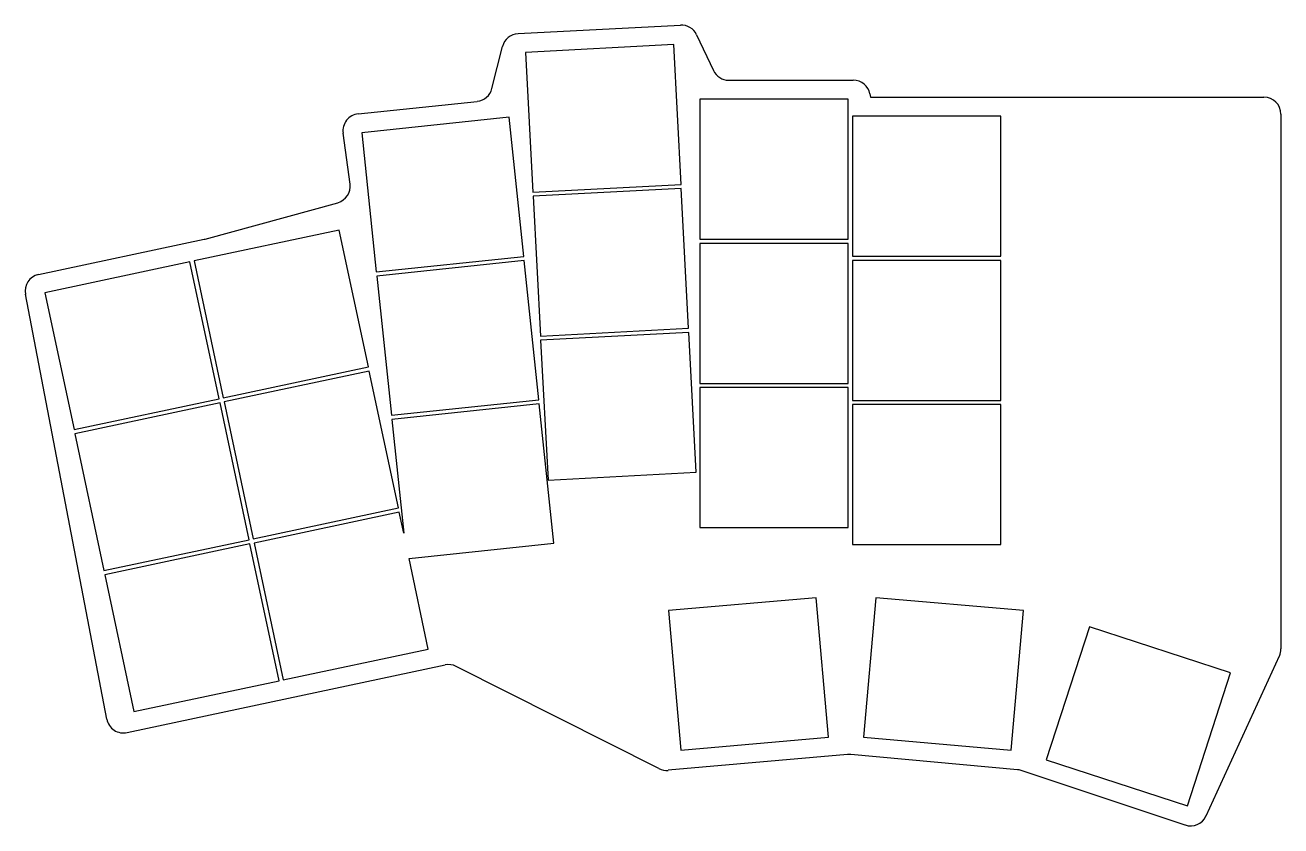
# Model space of a CAD drawing. Header units: millimetres. Extents: x 130 to 278, y -173 to -79.
import ezdxf

# ---------------------------------------------------------------- set-up
doc = ezdxf.new("R2010")
doc.units = ezdxf.units.MM

msp = doc.modelspace()

# ---------------------------------------------------------------- linework, layer by layer
for p, q in [((188.47, -79.95), (207.62, -78.95)), ((185.39, -86.43), (186.63, -81.46)), ((206.83, -81.24), (189.35, -82.16)), ((207.69, -97.72), (206.83, -81.24)), ((209.53, -80.09), (211.51, -84.29)), ((189.35, -82.16), (190.22, -98.63)), ((213.32, -85.44), (228.01, -85.44)), ((229.97, -87.05), (230.05, -87.44)), ((169.6, -89.41), (183.66, -87.93)), ((227.4, -87.69), (209.9, -87.69)), ((209.9, -87.69), (209.9, -104.19)), ((227.4, -104.19), (227.4, -87.69)), ((230.05, -87.44), (276.45, -87.44)), ((187.42, -89.8), (170.02, -91.63)), ((189.14, -106.21), (187.42, -89.8)), ((245.4, -89.69), (227.9, -89.69)), ((227.9, -89.69), (227.9, -106.19)), ((245.4, -106.19), (245.4, -89.69)), ((278.45, -89.44), (278.45, -152.5)), ((168.66, -97.68), (167.83, -91.67)), ((170.02, -91.63), (171.74, -108.04)), ((190.22, -98.63), (207.69, -97.72)), ((207.72, -98.22), (190.24, -99.13)), ((190.24, -99.13), (191.11, -115.61)), ((208.58, -114.69), (207.72, -98.22)), ((151.56, -104.17), (167.2, -99.88)), ((167.38, -103.11), (150.26, -106.75)), ((170.81, -119.25), (167.38, -103.11)), ((131.91, -108.35), (151.45, -104.2)), ((209.9, -104.19), (227.4, -104.19)), ((227.4, -104.69), (209.9, -104.69)), ((209.9, -104.69), (209.9, -121.19)), ((227.4, -121.19), (227.4, -104.69)), ((171.74, -108.04), (189.14, -106.21)), ((227.9, -106.19), (245.4, -106.19)), ((149.77, -106.85), (132.66, -110.49)), ((153.21, -122.99), (149.77, -106.85)), ((150.26, -106.75), (153.69, -122.89)), ((189.2, -106.71), (171.79, -108.54)), ((190.92, -123.12), (189.2, -106.71)), ((245.4, -106.69), (227.9, -106.69)), ((227.9, -106.69), (227.9, -123.19)), ((245.4, -123.19), (245.4, -106.69)), ((171.79, -108.54), (173.52, -124.95)), ((139.96, -160.78), (130.36, -110.68)), ((132.66, -110.49), (136.09, -126.63)), ((191.11, -115.61), (208.58, -114.69)), ((208.61, -115.19), (191.13, -116.11)), ((209.47, -131.67), (208.61, -115.19)), ((191.13, -116.11), (192, -132.59)), ((153.69, -122.89), (170.81, -119.25)), ((170.92, -119.74), (153.8, -123.38)), ((174.35, -135.88), (170.92, -119.74)), ((209.9, -121.19), (227.4, -121.19)), ((227.4, -121.69), (209.9, -121.69)), ((209.9, -121.69), (209.9, -138.19)), ((227.4, -138.19), (227.4, -121.69)), ((136.09, -126.63), (153.21, -122.99)), ((153.31, -123.48), (136.19, -127.12)), ((156.74, -139.62), (153.31, -123.48)), ((153.8, -123.38), (157.23, -139.52)), ((173.52, -124.95), (190.92, -123.12)), ((190.97, -123.61), (173.57, -125.44)), ((192.7, -140.02), (190.97, -123.61)), ((227.9, -123.19), (245.4, -123.19)), ((245.4, -123.69), (227.9, -123.69)), ((227.9, -123.69), (227.9, -140.19)), ((245.4, -140.19), (245.4, -123.69)), ((173.57, -125.44), (174.98, -138.86)), ((136.19, -127.12), (139.62, -143.26)), ((192, -132.59), (209.47, -131.67)), ((157.23, -139.52), (174.35, -135.88)), ((174.45, -136.37), (157.33, -140.01)), ((174.98, -138.86), (174.45, -136.37)), ((209.9, -138.19), (227.4, -138.19)), ((139.62, -143.26), (156.74, -139.62)), ((156.84, -140.11), (139.73, -143.75)), ((160.27, -156.25), (156.84, -140.11)), ((157.33, -140.01), (160.76, -156.15)), ((175.61, -141.82), (192.7, -140.02)), ((227.9, -140.19), (245.4, -140.19)), ((177.88, -152.51), (175.61, -141.82)), ((139.73, -143.75), (143.16, -159.89)), ((223.64, -146.46), (206.21, -147.98)), ((225.08, -162.89), (223.64, -146.46)), ((230.65, -146.46), (229.21, -162.89)), ((248.08, -147.98), (230.65, -146.46)), ((206.21, -147.98), (207.65, -164.42)), ((246.64, -164.42), (248.08, -147.98)), ((255.87, -149.89), (250.77, -165.58)), ((272.52, -155.3), (255.87, -149.89)), ((160.76, -156.15), (177.88, -152.51)), ((278.26, -153.34), (269.61, -172.2)), ((142.34, -162.36), (179.86, -154.39)), ((205.09, -166.6), (181.18, -154.56)), ((267.42, -170.99), (272.52, -155.3)), ((143.16, -159.89), (160.27, -156.25)), ((207.65, -164.42), (225.08, -162.89)), ((229.21, -162.89), (246.64, -164.42)), ((227.34, -164.96), (206.17, -166.81)), ((247.36, -166.74), (227.7, -164.96)), ((250.77, -165.58), (267.42, -170.99)), ((267.16, -173.26), (247.81, -166.83))]:
    msp.add_line(p, q)
for centre, start, end in [((188.57, -81.95), 93, 165.9401), ((207.72, -80.94), 25.1811, 93), ((213.32, -83.44), 205.1811, 270), ((228.01, -87.44), 11.3099, 90), ((183.45, -85.94), 276, 345.9401), ((276.45, -89.44), 0, 90), ((169.81, -91.4), 96, 187.8694), ((166.67, -97.95), 285.3385, 7.8694), ((151.03, -102.24), 282, 285.3385), ((132.32, -110.31), 102, 190.8542), ((276.45, -152.5), 335.3523, 0), ((180.28, -156.34), 63.2706, 102), ((141.93, -160.41), 190.8542, 282), ((227.52, -166.95), 84.815, 95), ((205.99, -164.82), 243.2706, 275), ((247.18, -168.73), 71.6318, 84.815), ((267.79, -171.36), 251.6318, 335.3523)]:
    msp.add_arc(centre, 2, start, end)

doc.saveas('drawing.dxf')
